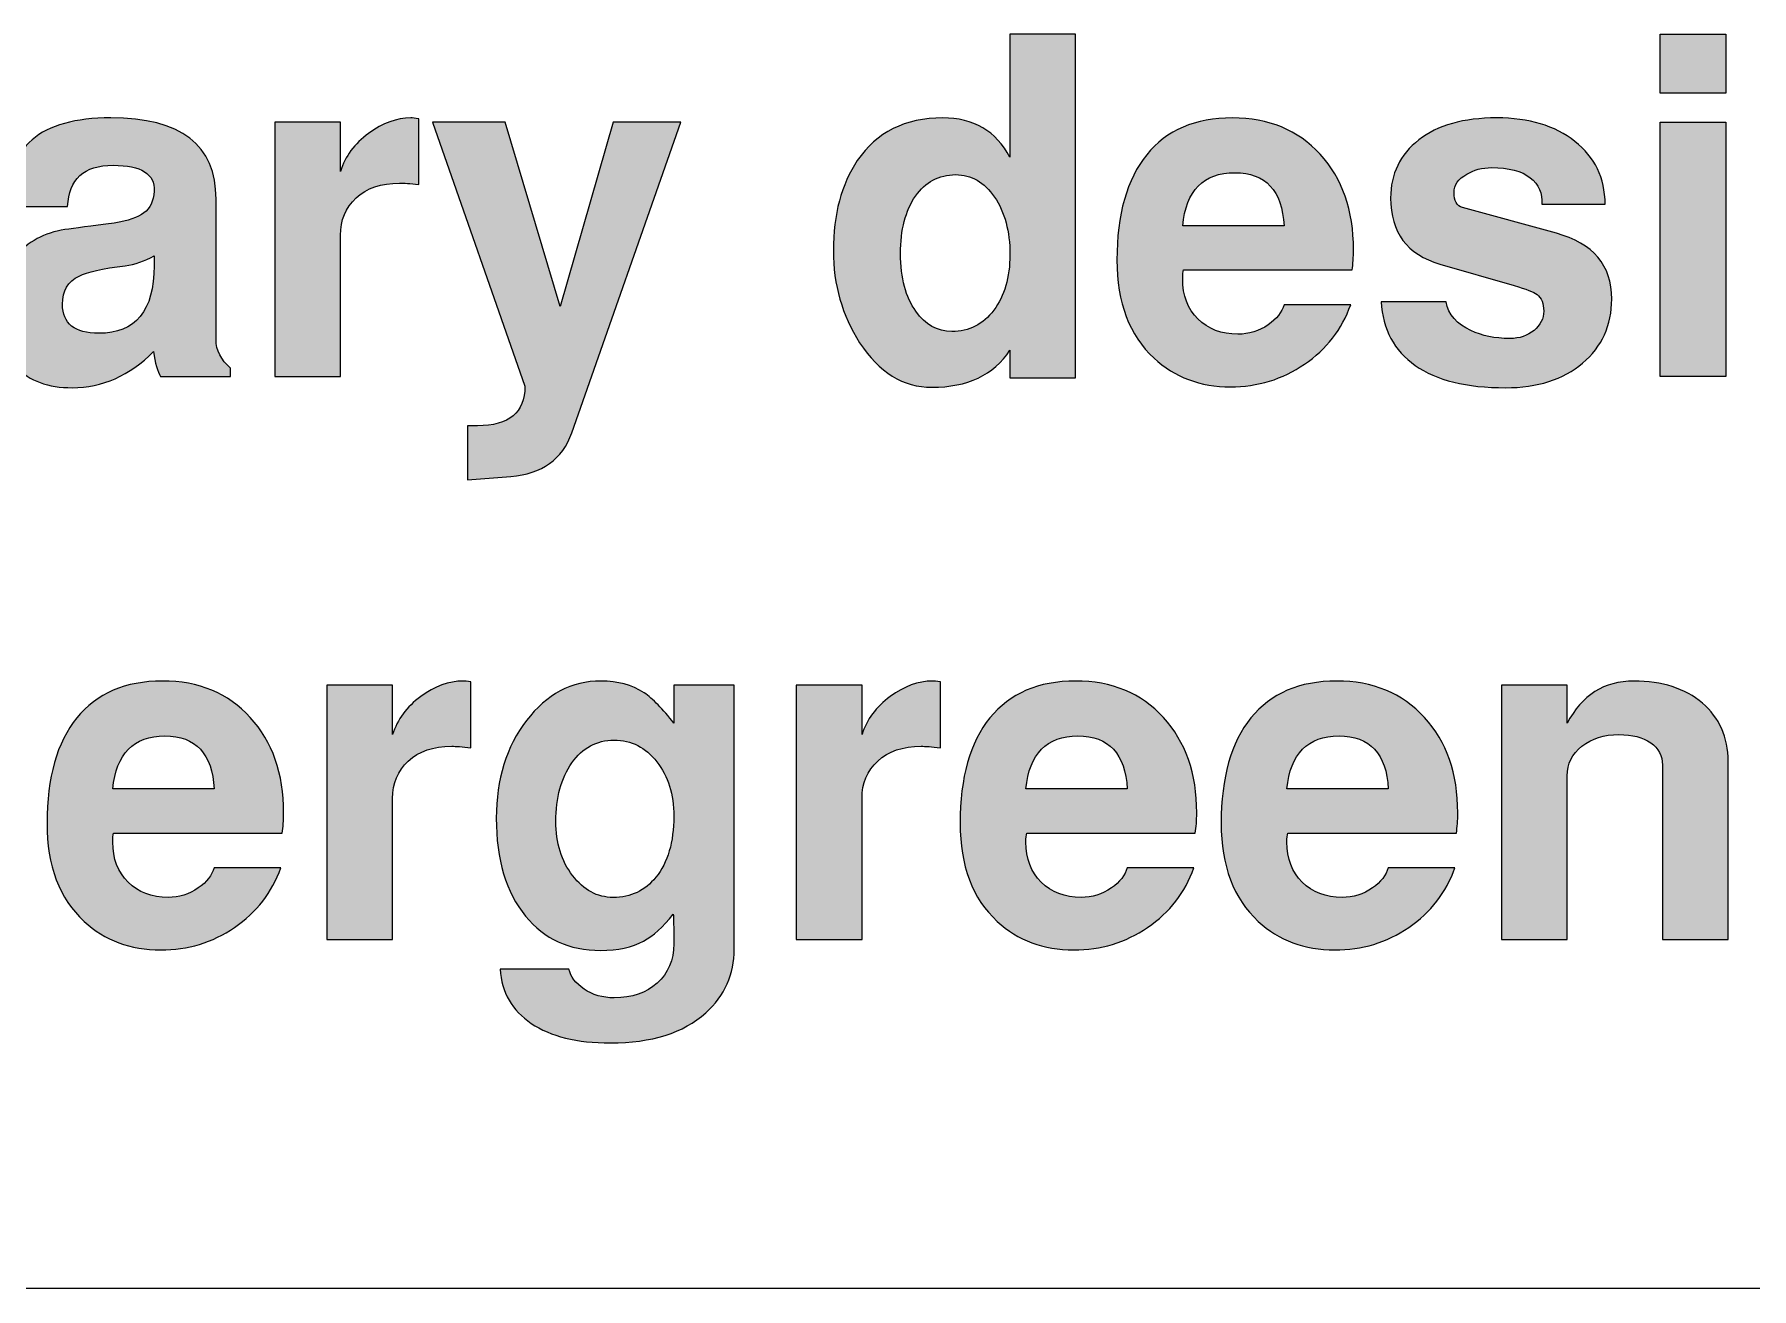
# Model space of a CAD drawing. Header units: inches. Extents: x 0.66 to 6.95, y -3.12 to -1.06.
# Drawn here: x 2.6044 to 3.0616, y -3.1237 to -2.7896 of the extents above; entities that cross this region are included whole.
import ezdxf

# ---------------------------------------------------------------- set-up
doc = ezdxf.new("R2010")
doc.units = ezdxf.units.IN
doc.header["$MEASUREMENT"] = 0
doc.layers.add('Layer 1', color=7, linetype='Continuous')

# ---------------------------------------------------------------- blocks, each defined once
blk = doc.blocks.new('block 3')
at = {"layer": 'Layer 1', "color": 7, "lineweight": 5, "true_color": 0xffffff}
blk.add_lwpolyline([(3.66496, -3.12366), (3.60373, -3.12365), (0.66495, -3.12365)], dxfattribs=at)
blk = doc.blocks.new('block 2')
at = {"layer": 'Layer 1'}
blk.add_blockref('block 3', (0, 0), dxfattribs=at)
blk = doc.blocks.new('block 27')
at = {"layer": 'Layer 1', "true_color": 0xed1f24}
h = blk.add_hatch(color=240, dxfattribs=at)
h.dxf.hatch_style = 2
edge = h.paths.add_edge_path()
edge.add_spline(control_points=[(2.88163, -2.88108), (2.88163, -2.88108), (2.86414, -2.88108), (2.86414, -2.88108), (2.86414, -2.88108), (2.86414, -2.87371), (2.86414, -2.87371), (2.8598, -2.8803), (2.85288, -2.88359), (2.84338, -2.88359), (2.83571, -2.88359), (2.8293, -2.87963), (2.82413, -2.87171), (2.81946, -2.86446), (2.81713, -2.8563), (2.81713, -2.84721), (2.81713, -2.83754), (2.81925, -2.82954), (2.82351, -2.82321), (2.82867, -2.81563), (2.83626, -2.81184), (2.84626, -2.81184), (2.85451, -2.81184), (2.86047, -2.81533), (2.86414, -2.82233), (2.86414, -2.82233), (2.86414, -2.78958), (2.86414, -2.78958), (2.86414, -2.78958), (2.88163, -2.78958), (2.88163, -2.78958), (2.88163, -2.78958), (2.88163, -2.88108), (2.88163, -2.88108)], knot_values=[0, 0, 0, 0, 1, 1, 1, 2, 2, 2, 3, 3, 3, 4, 4, 4, 5, 5, 5, 6, 6, 6, 7, 7, 7, 8, 8, 8, 9, 9, 9, 10, 10, 10, 11, 11, 11, 11], degree=3, periodic=1)
edge = h.paths.add_edge_path()
edge.add_spline(control_points=[(2.86414, -2.84827), (2.86414, -2.84204), (2.86277, -2.83693), (2.86003, -2.83294), (2.85729, -2.82895), (2.85384, -2.82696), (2.8497, -2.82696), (2.84521, -2.82696), (2.84164, -2.82887), (2.83899, -2.8327), (2.83633, -2.83651), (2.83501, -2.84163), (2.83501, -2.84802), (2.83501, -2.85451), (2.83638, -2.85961), (2.83912, -2.86335), (2.8416, -2.86692), (2.8448, -2.86871), (2.8487, -2.86871), (2.85326, -2.86871), (2.85697, -2.86682), (2.85984, -2.86304), (2.8627, -2.85926), (2.86414, -2.85434), (2.86414, -2.84827)], knot_values=[0, 0, 0, 0, 1, 1, 1, 2, 2, 2, 3, 3, 3, 4, 4, 4, 5, 5, 5, 6, 6, 6, 7, 7, 7, 8, 8, 8, 8], degree=3, periodic=1)
h = blk.add_hatch(color=240, dxfattribs=at)
h.dxf.hatch_style = 2
h.paths.add_polyline_path([(3.05476, -2.80521), (3.03726, -2.80521), (3.03726, -2.78958), (3.05476, -2.78958)])
h.paths.add_polyline_path([(3.05476, -2.88071), (3.03726, -2.88071), (3.03726, -2.81296), (3.05476, -2.81296)])
h = blk.add_hatch(color=240, dxfattribs=at)
h.dxf.hatch_style = 2
edge = h.paths.add_edge_path()
edge.add_spline(control_points=[(2.65663, -2.88071), (2.65663, -2.88071), (2.63801, -2.88071), (2.63801, -2.88071), (2.63717, -2.87938), (2.63654, -2.87717), (2.63613, -2.87408), (2.62971, -2.8805), (2.6225, -2.88371), (2.6145, -2.88371), (2.60801, -2.88371), (2.60305, -2.8819), (2.59963, -2.87828), (2.59621, -2.87465), (2.5945, -2.8695), (2.5945, -2.86283), (2.5945, -2.85733), (2.59613, -2.85263), (2.59938, -2.84871), (2.60263, -2.84479), (2.607, -2.84242), (2.6125, -2.84159), (2.61509, -2.84125), (2.61946, -2.84067), (2.62563, -2.83984), (2.62929, -2.83925), (2.63194, -2.83836), (2.63357, -2.83714), (2.63519, -2.83594), (2.63609, -2.834), (2.63626, -2.83133), (2.6365, -2.82676), (2.63288, -2.82446), (2.62538, -2.82446), (2.61755, -2.82446), (2.61351, -2.82812), (2.61325, -2.83546), (2.61325, -2.83546), (2.59663, -2.83546), (2.59663, -2.83546), (2.59696, -2.82746), (2.59936, -2.82152), (2.60381, -2.81765), (2.60828, -2.81377), (2.61525, -2.81184), (2.62476, -2.81184), (2.64342, -2.81184), (2.65276, -2.81904), (2.65276, -2.83346), (2.65276, -2.83346), (2.65276, -2.87084), (2.65276, -2.87084), (2.65276, -2.87375), (2.65405, -2.8763), (2.65663, -2.87846), (2.65663, -2.87846), (2.65663, -2.88071), (2.65663, -2.88071)], knot_values=[0, 0, 0, 0, 1, 1, 1, 2, 2, 2, 3, 3, 3, 4, 4, 4, 5, 5, 5, 6, 6, 6, 7, 7, 7, 8, 8, 8, 9, 9, 9, 10, 10, 10, 11, 11, 11, 12, 12, 12, 13, 13, 13, 14, 14, 14, 15, 15, 15, 16, 16, 16, 17, 17, 17, 18, 18, 18, 19, 19, 19, 19], degree=3, periodic=1)
edge = h.paths.add_edge_path()
edge.add_spline(control_points=[(2.63626, -2.85121), (2.63626, -2.85121), (2.63626, -2.84859), (2.63626, -2.84859), (2.63374, -2.85), (2.63118, -2.85088), (2.62859, -2.85121), (2.62248, -2.85196), (2.61837, -2.85288), (2.61628, -2.85396), (2.61334, -2.85538), (2.61188, -2.85788), (2.61188, -2.86146), (2.61188, -2.86663), (2.61511, -2.86921), (2.62155, -2.86921), (2.63135, -2.86921), (2.63626, -2.86321), (2.63626, -2.85121)], knot_values=[0, 0, 0, 0, 1, 1, 1, 2, 2, 2, 3, 3, 3, 4, 4, 4, 5, 5, 5, 6, 6, 6, 6], degree=3, periodic=1)
h = blk.add_hatch(color=240, dxfattribs=at)
h.dxf.hatch_style = 2
edge = h.paths.add_edge_path()
edge.add_spline(control_points=[(2.70675, -2.82958), (2.70442, -2.82933), (2.70271, -2.82921), (2.70163, -2.82921), (2.69671, -2.82921), (2.69286, -2.83053), (2.69006, -2.83315), (2.68727, -2.83577), (2.68588, -2.83908), (2.68588, -2.84309), (2.68588, -2.84309), (2.68588, -2.88071), (2.68588, -2.88071), (2.68588, -2.88071), (2.66838, -2.88071), (2.66838, -2.88071), (2.66838, -2.88071), (2.66838, -2.81296), (2.66838, -2.81296), (2.66838, -2.81296), (2.68588, -2.81296), (2.68588, -2.81296), (2.68588, -2.81296), (2.68588, -2.82608), (2.68588, -2.82608), (2.68713, -2.82208), (2.68963, -2.81871), (2.69338, -2.81596), (2.69713, -2.81321), (2.70088, -2.81184), (2.70463, -2.81184), (2.70504, -2.81184), (2.70576, -2.81192), (2.70675, -2.81209), (2.70675, -2.81209), (2.70675, -2.82958), (2.70675, -2.82958)], knot_values=[0, 0, 0, 0, 1, 1, 1, 2, 2, 2, 3, 3, 3, 4, 4, 4, 5, 5, 5, 6, 6, 6, 7, 7, 7, 8, 8, 8, 9, 9, 9, 10, 10, 10, 11, 11, 11, 12, 12, 12, 12], degree=3, periodic=1)
h = blk.add_hatch(color=240, dxfattribs=at)
h.dxf.hatch_style = 2
edge = h.paths.add_edge_path()
edge.add_spline(control_points=[(2.95563, -2.84696), (2.95563, -2.84896), (2.95551, -2.85076), (2.95526, -2.85234), (2.95526, -2.85234), (2.91038, -2.85234), (2.91038, -2.85234), (2.91022, -2.85284), (2.91014, -2.85363), (2.91014, -2.85471), (2.91014, -2.85913), (2.91149, -2.86269), (2.91422, -2.8654), (2.91694, -2.86811), (2.92049, -2.86946), (2.92487, -2.86946), (2.92776, -2.86946), (2.93045, -2.86863), (2.93292, -2.86696), (2.93515, -2.86538), (2.93656, -2.86359), (2.93713, -2.86159), (2.93713, -2.86159), (2.95488, -2.86159), (2.95488, -2.86159), (2.95255, -2.86817), (2.94845, -2.87346), (2.94257, -2.87746), (2.93669, -2.88146), (2.93014, -2.88346), (2.92289, -2.88346), (2.9148, -2.88346), (2.90801, -2.88092), (2.90251, -2.87583), (2.89592, -2.86975), (2.89263, -2.86104), (2.89263, -2.84971), (2.89263, -2.83754), (2.89528, -2.82819), (2.90057, -2.82165), (2.90586, -2.8151), (2.91347, -2.81184), (2.92338, -2.81184), (2.93305, -2.81184), (2.94084, -2.81506), (2.94676, -2.82152), (2.95268, -2.82798), (2.95563, -2.83646), (2.95563, -2.84696)], knot_values=[0, 0, 0, 0, 1, 1, 1, 2, 2, 2, 3, 3, 3, 4, 4, 4, 5, 5, 5, 6, 6, 6, 7, 7, 7, 8, 8, 8, 9, 9, 9, 10, 10, 10, 11, 11, 11, 12, 12, 12, 13, 13, 13, 14, 14, 14, 15, 15, 15, 16, 16, 16, 16], degree=3, periodic=1)
edge = h.paths.add_edge_path()
edge.add_spline(control_points=[(2.93713, -2.84058), (2.93663, -2.83117), (2.93225, -2.82646), (2.92401, -2.82646), (2.91568, -2.82646), (2.91106, -2.83117), (2.91014, -2.84058), (2.91014, -2.84058), (2.93713, -2.84058), (2.93713, -2.84058)], knot_values=[0, 0, 0, 0, 1, 1, 1, 2, 2, 2, 3, 3, 3, 3], degree=3, periodic=1)
h = blk.add_hatch(color=240, dxfattribs=at)
h.dxf.hatch_style = 2
edge = h.paths.add_edge_path()
edge.add_spline(control_points=[(3.02439, -2.86009), (3.02439, -2.86709), (3.0218, -2.87278), (3.01664, -2.87715), (3.01147, -2.88152), (3.00464, -2.88371), (2.99614, -2.88371), (2.98572, -2.88371), (2.9777, -2.88173), (2.97207, -2.87777), (2.96645, -2.87381), (2.96343, -2.86817), (2.96301, -2.86083), (2.96301, -2.86083), (2.98027, -2.86083), (2.98027, -2.86083), (2.98093, -2.86425), (2.98314, -2.86679), (2.98689, -2.86846), (2.98981, -2.86988), (2.99327, -2.87059), (2.99726, -2.87059), (2.99984, -2.87059), (3.00199, -2.86987), (3.0037, -2.86844), (3.00541, -2.86702), (3.00627, -2.8653), (3.00627, -2.86328), (3.00627, -2.86127), (3.00568, -2.8598), (3.00452, -2.85887), (3.00361, -2.8582), (3.00157, -2.8574), (2.99842, -2.85648), (2.99842, -2.85648), (2.97865, -2.85079), (2.97865, -2.85079), (2.96989, -2.84821), (2.96552, -2.84234), (2.96552, -2.83318), (2.96552, -2.82678), (2.96801, -2.82161), (2.97302, -2.8177), (2.97801, -2.8138), (2.98493, -2.81184), (2.99376, -2.81184), (3.00235, -2.81184), (3.00928, -2.81392), (3.01457, -2.81809), (3.01987, -2.82225), (3.02256, -2.82783), (3.02264, -2.83483), (3.02264, -2.83483), (3.00576, -2.83483), (3.00576, -2.83483), (3.00602, -2.83192), (3.00499, -2.82956), (3.0027, -2.82777), (3.00041, -2.82598), (2.99697, -2.82509), (2.99239, -2.82509), (2.98989, -2.82509), (2.98768, -2.82567), (2.98577, -2.82684), (2.98351, -2.82808), (2.98239, -2.82971), (2.98239, -2.83171), (2.98239, -2.83396), (2.98314, -2.83529), (2.98464, -2.83571), (2.98464, -2.83571), (3.00964, -2.84258), (3.00964, -2.84258), (3.01947, -2.84526), (3.02439, -2.85109), (3.02439, -2.86009)], knot_values=[0, 0, 0, 0, 1, 1, 1, 2, 2, 2, 3, 3, 3, 4, 4, 4, 5, 5, 5, 6, 6, 6, 7, 7, 7, 8, 8, 8, 9, 9, 9, 10, 10, 10, 11, 11, 11, 12, 12, 12, 13, 13, 13, 14, 14, 14, 15, 15, 15, 16, 16, 16, 17, 17, 17, 18, 18, 18, 19, 19, 19, 20, 20, 20, 21, 21, 21, 22, 22, 22, 23, 23, 23, 24, 24, 24, 25, 25, 25, 25], degree=3, periodic=1)
h = blk.add_hatch(color=240, dxfattribs=at)
h.dxf.hatch_style = 2
edge = h.paths.add_edge_path()
edge.add_spline(control_points=[(2.7765, -2.81296), (2.7765, -2.81296), (2.7475, -2.89571), (2.7475, -2.89571), (2.745, -2.90279), (2.73958, -2.90667), (2.73126, -2.90734), (2.73126, -2.90734), (2.71975, -2.90821), (2.71975, -2.90821), (2.71975, -2.90821), (2.71975, -2.89383), (2.71975, -2.89383), (2.71975, -2.89383), (2.72238, -2.89383), (2.72238, -2.89383), (2.73079, -2.89383), (2.73501, -2.89033), (2.73501, -2.88333), (2.73501, -2.88333), (2.71037, -2.81296), (2.71037, -2.81296), (2.71037, -2.81296), (2.72975, -2.81296), (2.72975, -2.81296), (2.72975, -2.81296), (2.74438, -2.86209), (2.74438, -2.86209), (2.74438, -2.86209), (2.7585, -2.81296), (2.7585, -2.81296), (2.7585, -2.81296), (2.7765, -2.81296), (2.7765, -2.81296)], knot_values=[0, 0, 0, 0, 1, 1, 1, 2, 2, 2, 3, 3, 3, 4, 4, 4, 5, 5, 5, 6, 6, 6, 7, 7, 7, 8, 8, 8, 9, 9, 9, 10, 10, 10, 11, 11, 11, 11], degree=3, periodic=1)
h = blk.add_hatch(color=240, dxfattribs=at)
h.dxf.hatch_style = 2
edge = h.paths.add_edge_path()
edge.add_spline(control_points=[(2.67076, -2.99696), (2.67076, -2.99896), (2.67063, -3.00075), (2.67038, -3.00233), (2.67038, -3.00233), (2.6255, -3.00233), (2.6255, -3.00233), (2.62534, -3.00283), (2.62526, -3.00363), (2.62526, -3.00471), (2.62526, -3.00913), (2.62661, -3.01269), (2.62934, -3.01539), (2.63207, -3.01811), (2.63561, -3.01946), (2.63999, -3.01946), (2.64288, -3.01946), (2.64557, -3.01862), (2.64804, -3.01695), (2.65028, -3.01537), (2.65168, -3.01358), (2.65226, -3.01158), (2.65226, -3.01158), (2.67, -3.01158), (2.67, -3.01158), (2.66767, -3.01817), (2.66357, -3.02346), (2.65769, -3.02746), (2.65181, -3.03146), (2.64526, -3.03346), (2.63801, -3.03346), (2.62992, -3.03346), (2.62313, -3.03092), (2.61763, -3.02583), (2.61104, -3.01975), (2.60775, -3.01104), (2.60775, -2.99971), (2.60775, -2.98754), (2.6104, -2.97819), (2.61569, -2.97165), (2.62099, -2.9651), (2.62859, -2.96183), (2.6385, -2.96183), (2.64817, -2.96183), (2.65597, -2.96506), (2.66188, -2.97152), (2.6678, -2.97798), (2.67076, -2.98646), (2.67076, -2.99696)], knot_values=[0, 0, 0, 0, 1, 1, 1, 2, 2, 2, 3, 3, 3, 4, 4, 4, 5, 5, 5, 6, 6, 6, 7, 7, 7, 8, 8, 8, 9, 9, 9, 10, 10, 10, 11, 11, 11, 12, 12, 12, 13, 13, 13, 14, 14, 14, 15, 15, 15, 16, 16, 16, 16], degree=3, periodic=1)
edge = h.paths.add_edge_path()
edge.add_spline(control_points=[(2.65226, -2.99058), (2.65175, -2.98117), (2.64737, -2.97646), (2.63913, -2.97646), (2.63081, -2.97646), (2.62618, -2.98117), (2.62526, -2.99058), (2.62526, -2.99058), (2.65226, -2.99058), (2.65226, -2.99058)], knot_values=[0, 0, 0, 0, 1, 1, 1, 2, 2, 2, 3, 3, 3, 3], degree=3, periodic=1)
h = blk.add_hatch(color=240, dxfattribs=at)
h.dxf.hatch_style = 2
edge = h.paths.add_edge_path()
edge.add_spline(control_points=[(2.72064, -2.97958), (2.7183, -2.97933), (2.71659, -2.97921), (2.71551, -2.97921), (2.71059, -2.97921), (2.70674, -2.98052), (2.70395, -2.98315), (2.70115, -2.98577), (2.69976, -2.98908), (2.69976, -2.99308), (2.69976, -2.99308), (2.69976, -3.03071), (2.69976, -3.03071), (2.69976, -3.03071), (2.68226, -3.03071), (2.68226, -3.03071), (2.68226, -3.03071), (2.68226, -2.96296), (2.68226, -2.96296), (2.68226, -2.96296), (2.69976, -2.96296), (2.69976, -2.96296), (2.69976, -2.96296), (2.69976, -2.97608), (2.69976, -2.97608), (2.70101, -2.97208), (2.70351, -2.96871), (2.70726, -2.96596), (2.71101, -2.96321), (2.71476, -2.96183), (2.71851, -2.96183), (2.71893, -2.96183), (2.71964, -2.96191), (2.72064, -2.96208), (2.72064, -2.96208), (2.72064, -2.97958), (2.72064, -2.97958)], knot_values=[0, 0, 0, 0, 1, 1, 1, 2, 2, 2, 3, 3, 3, 4, 4, 4, 5, 5, 5, 6, 6, 6, 7, 7, 7, 8, 8, 8, 9, 9, 9, 10, 10, 10, 11, 11, 11, 12, 12, 12, 12], degree=3, periodic=1)
h = blk.add_hatch(color=240, dxfattribs=at)
h.dxf.hatch_style = 2
edge = h.paths.add_edge_path()
edge.add_spline(control_points=[(2.79076, -3.03321), (2.79076, -3.03996), (2.78821, -3.04562), (2.78314, -3.0502), (2.77721, -3.05554), (2.76876, -3.05821), (2.75776, -3.05821), (2.74884, -3.05821), (2.74182, -3.05648), (2.73669, -3.05302), (2.73157, -3.04956), (2.7288, -3.04475), (2.72839, -3.03858), (2.72839, -3.03858), (2.74673, -3.03858), (2.74673, -3.03858), (2.74715, -3.04058), (2.74849, -3.04235), (2.75075, -3.0439), (2.75302, -3.04544), (2.7557, -3.04621), (2.7588, -3.04621), (2.76349, -3.04621), (2.7673, -3.04489), (2.77024, -3.04227), (2.77317, -3.03965), (2.77464, -3.03617), (2.77464, -3.03183), (2.77464, -3.02733), (2.77459, -3.02471), (2.77451, -3.02396), (2.77174, -3.02738), (2.7691, -3.02975), (2.76659, -3.03108), (2.76358, -3.03275), (2.75977, -3.03358), (2.75515, -3.03358), (2.74678, -3.03358), (2.74012, -3.03054), (2.73518, -3.02445), (2.72998, -3.01813), (2.72738, -3.00942), (2.72738, -2.99833), (2.72738, -2.988), (2.73006, -2.97933), (2.73543, -2.97233), (2.74079, -2.96533), (2.74741, -2.96183), (2.75528, -2.96183), (2.75972, -2.96183), (2.76354, -2.96288), (2.76672, -2.96496), (2.76906, -2.96654), (2.7717, -2.96925), (2.77464, -2.97308), (2.77464, -2.97308), (2.77464, -2.96296), (2.77464, -2.96296), (2.77464, -2.96296), (2.79076, -2.96296), (2.79076, -2.96296), (2.79076, -2.96296), (2.79076, -3.03321), (2.79076, -3.03321)], knot_values=[0, 0, 0, 0, 1, 1, 1, 2, 2, 2, 3, 3, 3, 4, 4, 4, 5, 5, 5, 6, 6, 6, 7, 7, 7, 8, 8, 8, 9, 9, 9, 10, 10, 10, 11, 11, 11, 12, 12, 12, 13, 13, 13, 14, 14, 14, 15, 15, 15, 16, 16, 16, 17, 17, 17, 18, 18, 18, 19, 19, 19, 20, 20, 20, 21, 21, 21, 21], degree=3, periodic=1)
edge = h.paths.add_edge_path()
edge.add_spline(control_points=[(2.77464, -2.99783), (2.77464, -2.992), (2.77313, -2.98717), (2.77013, -2.98333), (2.76714, -2.9795), (2.76334, -2.97758), (2.75876, -2.97758), (2.75409, -2.97758), (2.75034, -2.9796), (2.74751, -2.98364), (2.74468, -2.98769), (2.74326, -2.99287), (2.74326, -2.99921), (2.74326, -3.00496), (2.74474, -3.00977), (2.74769, -3.01364), (2.75065, -3.01752), (2.75426, -3.01946), (2.75851, -3.01946), (2.76318, -3.01946), (2.76697, -3.01767), (2.76988, -3.01409), (2.77305, -3.01017), (2.77464, -3.00475), (2.77464, -2.99783)], knot_values=[0, 0, 0, 0, 1, 1, 1, 2, 2, 2, 3, 3, 3, 4, 4, 4, 5, 5, 5, 6, 6, 6, 7, 7, 7, 8, 8, 8, 8], degree=3, periodic=1)
h = blk.add_hatch(color=240, dxfattribs=at)
h.dxf.hatch_style = 2
edge = h.paths.add_edge_path()
edge.add_spline(control_points=[(2.84564, -2.97958), (2.8433, -2.97933), (2.84159, -2.97921), (2.84051, -2.97921), (2.83559, -2.97921), (2.83174, -2.98052), (2.82895, -2.98315), (2.82615, -2.98577), (2.82476, -2.98908), (2.82476, -2.99308), (2.82476, -2.99308), (2.82476, -3.03071), (2.82476, -3.03071), (2.82476, -3.03071), (2.80726, -3.03071), (2.80726, -3.03071), (2.80726, -3.03071), (2.80726, -2.96296), (2.80726, -2.96296), (2.80726, -2.96296), (2.82476, -2.96296), (2.82476, -2.96296), (2.82476, -2.96296), (2.82476, -2.97608), (2.82476, -2.97608), (2.82601, -2.97208), (2.82851, -2.96871), (2.83226, -2.96596), (2.83601, -2.96321), (2.83976, -2.96183), (2.84351, -2.96183), (2.84393, -2.96183), (2.84464, -2.96191), (2.84564, -2.96208), (2.84564, -2.96208), (2.84564, -2.97958), (2.84564, -2.97958)], knot_values=[0, 0, 0, 0, 1, 1, 1, 2, 2, 2, 3, 3, 3, 4, 4, 4, 5, 5, 5, 6, 6, 6, 7, 7, 7, 8, 8, 8, 9, 9, 9, 10, 10, 10, 11, 11, 11, 12, 12, 12, 12], degree=3, periodic=1)
h = blk.add_hatch(color=240, dxfattribs=at)
h.dxf.hatch_style = 2
edge = h.paths.add_edge_path()
edge.add_spline(control_points=[(2.91389, -2.99696), (2.91389, -2.99896), (2.91376, -3.00075), (2.91351, -3.00233), (2.91351, -3.00233), (2.86863, -3.00233), (2.86863, -3.00233), (2.86847, -3.00283), (2.86839, -3.00363), (2.86839, -3.00471), (2.86839, -3.00913), (2.86974, -3.01269), (2.87247, -3.01539), (2.8752, -3.01811), (2.87874, -3.01946), (2.88312, -3.01946), (2.88601, -3.01946), (2.8887, -3.01862), (2.89117, -3.01695), (2.89341, -3.01537), (2.89481, -3.01358), (2.89539, -3.01158), (2.89539, -3.01158), (2.91313, -3.01158), (2.91313, -3.01158), (2.9108, -3.01817), (2.9067, -3.02346), (2.90082, -3.02746), (2.89494, -3.03146), (2.88839, -3.03346), (2.88114, -3.03346), (2.87305, -3.03346), (2.86626, -3.03092), (2.86076, -3.02583), (2.85417, -3.01975), (2.85088, -3.01104), (2.85088, -2.99971), (2.85088, -2.98754), (2.85353, -2.97819), (2.85882, -2.97165), (2.86412, -2.9651), (2.87172, -2.96183), (2.88163, -2.96183), (2.8913, -2.96183), (2.8991, -2.96506), (2.90501, -2.97152), (2.91093, -2.97798), (2.91389, -2.98646), (2.91389, -2.99696)], knot_values=[0, 0, 0, 0, 1, 1, 1, 2, 2, 2, 3, 3, 3, 4, 4, 4, 5, 5, 5, 6, 6, 6, 7, 7, 7, 8, 8, 8, 9, 9, 9, 10, 10, 10, 11, 11, 11, 12, 12, 12, 13, 13, 13, 14, 14, 14, 15, 15, 15, 16, 16, 16, 16], degree=3, periodic=1)
edge = h.paths.add_edge_path()
edge.add_spline(control_points=[(2.89539, -2.99058), (2.89488, -2.98117), (2.8905, -2.97646), (2.88226, -2.97646), (2.87394, -2.97646), (2.86931, -2.98117), (2.86839, -2.99058), (2.86839, -2.99058), (2.89539, -2.99058), (2.89539, -2.99058)], knot_values=[0, 0, 0, 0, 1, 1, 1, 2, 2, 2, 3, 3, 3, 3], degree=3, periodic=1)
h = blk.add_hatch(color=240, dxfattribs=at)
h.dxf.hatch_style = 2
edge = h.paths.add_edge_path()
edge.add_spline(control_points=[(2.98339, -2.99696), (2.98339, -2.99896), (2.98327, -3.00075), (2.98302, -3.00233), (2.98302, -3.00233), (2.93814, -3.00233), (2.93814, -3.00233), (2.93797, -3.00283), (2.93789, -3.00363), (2.93789, -3.00471), (2.93789, -3.00913), (2.93925, -3.01269), (2.94198, -3.01539), (2.9447, -3.01811), (2.94825, -3.01946), (2.95263, -3.01946), (2.95552, -3.01946), (2.9582, -3.01862), (2.96068, -3.01695), (2.96291, -3.01537), (2.96431, -3.01358), (2.96489, -3.01158), (2.96489, -3.01158), (2.98264, -3.01158), (2.98264, -3.01158), (2.98031, -3.01817), (2.9762, -3.02346), (2.97033, -3.02746), (2.96445, -3.03146), (2.95789, -3.03346), (2.95064, -3.03346), (2.94256, -3.03346), (2.93576, -3.03092), (2.93026, -3.02583), (2.92368, -3.01975), (2.92039, -3.01104), (2.92039, -2.99971), (2.92039, -2.98754), (2.92303, -2.97819), (2.92832, -2.97165), (2.93362, -2.9651), (2.94122, -2.96183), (2.95114, -2.96183), (2.96081, -2.96183), (2.9686, -2.96506), (2.97451, -2.97152), (2.98043, -2.97798), (2.98339, -2.98646), (2.98339, -2.99696)], knot_values=[0, 0, 0, 0, 1, 1, 1, 2, 2, 2, 3, 3, 3, 4, 4, 4, 5, 5, 5, 6, 6, 6, 7, 7, 7, 8, 8, 8, 9, 9, 9, 10, 10, 10, 11, 11, 11, 12, 12, 12, 13, 13, 13, 14, 14, 14, 15, 15, 15, 16, 16, 16, 16], degree=3, periodic=1)
edge = h.paths.add_edge_path()
edge.add_spline(control_points=[(2.96489, -2.99058), (2.96438, -2.98117), (2.96001, -2.97646), (2.95177, -2.97646), (2.94344, -2.97646), (2.93882, -2.98117), (2.93789, -2.99058), (2.93789, -2.99058), (2.96489, -2.99058), (2.96489, -2.99058)], knot_values=[0, 0, 0, 0, 1, 1, 1, 2, 2, 2, 3, 3, 3, 3], degree=3, periodic=1)
h = blk.add_hatch(color=240, dxfattribs=at)
h.dxf.hatch_style = 2
edge = h.paths.add_edge_path()
edge.add_spline(control_points=[(3.05539, -3.03071), (3.05539, -3.03071), (3.03789, -3.03071), (3.03789, -3.03071), (3.03789, -3.03071), (3.03789, -2.98421), (3.03789, -2.98421), (3.03789, -2.98171), (3.03684, -2.97973), (3.03476, -2.97827), (3.03268, -2.97681), (3.02985, -2.97608), (3.02627, -2.97608), (3.02235, -2.97608), (3.01908, -2.97713), (3.01645, -2.97921), (3.01383, -2.98129), (3.01251, -2.98391), (3.01251, -2.98708), (3.01251, -2.98708), (3.01251, -3.03071), (3.01251, -3.03071), (3.01251, -3.03071), (2.99502, -3.03071), (2.99502, -3.03071), (2.99502, -3.03071), (2.99502, -2.96296), (2.99502, -2.96296), (2.99502, -2.96296), (3.01251, -2.96296), (3.01251, -2.96296), (3.01251, -2.96296), (3.01251, -2.97308), (3.01251, -2.97308), (3.01643, -2.96558), (3.02235, -2.96183), (3.03027, -2.96183), (3.03785, -2.96183), (3.04393, -2.96379), (3.04852, -2.96771), (3.05309, -2.97163), (3.05539, -2.97679), (3.05539, -2.98321), (3.05539, -2.98321), (3.05539, -3.03071), (3.05539, -3.03071)], knot_values=[0, 0, 0, 0, 1, 1, 1, 2, 2, 2, 3, 3, 3, 4, 4, 4, 5, 5, 5, 6, 6, 6, 7, 7, 7, 8, 8, 8, 9, 9, 9, 10, 10, 10, 11, 11, 11, 12, 12, 12, 13, 13, 13, 14, 14, 14, 15, 15, 15, 15], degree=3, periodic=1)
at = {"layer": 'Layer 1', "lineweight": 0}
for points in [[(3.05476, -2.80521), (3.03726, -2.80521), (3.03726, -2.78958), (3.05476, -2.78958), (3.05476, -2.80521)], [(3.05476, -2.88071), (3.03726, -2.88071), (3.03726, -2.81296), (3.05476, -2.81296), (3.05476, -2.88071)]]:
    blk.add_lwpolyline(points, dxfattribs=at)
for points, knots in [([(2.88163, -2.88108), (2.88163, -2.88108), (2.86414, -2.88108), (2.86414, -2.88108), (2.86414, -2.88108), (2.86414, -2.87371), (2.86414, -2.87371), (2.8598, -2.8803), (2.85288, -2.88359), (2.84338, -2.88359), (2.83571, -2.88359), (2.8293, -2.87963), (2.82413, -2.87171), (2.81946, -2.86446), (2.81713, -2.8563), (2.81713, -2.84721), (2.81713, -2.83754), (2.81925, -2.82954), (2.82351, -2.82321), (2.82867, -2.81563), (2.83626, -2.81184), (2.84626, -2.81184), (2.85451, -2.81184), (2.86047, -2.81533), (2.86414, -2.82233), (2.86414, -2.82233), (2.86414, -2.78958), (2.86414, -2.78958), (2.86414, -2.78958), (2.88163, -2.78958), (2.88163, -2.78958), (2.88163, -2.78958), (2.88163, -2.88108), (2.88163, -2.88108)], [0, 0, 0, 0, 1, 1, 1, 2, 2, 2, 3, 3, 3, 4, 4, 4, 5, 5, 5, 6, 6, 6, 7, 7, 7, 8, 8, 8, 9, 9, 9, 10, 10, 10, 11, 11, 11, 11]), ([(2.65663, -2.88071), (2.65663, -2.88071), (2.63801, -2.88071), (2.63801, -2.88071), (2.63717, -2.87938), (2.63654, -2.87717), (2.63613, -2.87408), (2.62971, -2.8805), (2.6225, -2.88371), (2.6145, -2.88371), (2.60801, -2.88371), (2.60305, -2.8819), (2.59963, -2.87828), (2.59621, -2.87465), (2.5945, -2.8695), (2.5945, -2.86283), (2.5945, -2.85733), (2.59613, -2.85263), (2.59938, -2.84871), (2.60263, -2.84479), (2.607, -2.84242), (2.6125, -2.84159), (2.61509, -2.84125), (2.61946, -2.84067), (2.62563, -2.83984), (2.62929, -2.83925), (2.63194, -2.83836), (2.63357, -2.83714), (2.63519, -2.83594), (2.63609, -2.834), (2.63626, -2.83133), (2.6365, -2.82676), (2.63288, -2.82446), (2.62538, -2.82446), (2.61755, -2.82446), (2.61351, -2.82812), (2.61325, -2.83546), (2.61325, -2.83546), (2.59663, -2.83546), (2.59663, -2.83546), (2.59696, -2.82746), (2.59936, -2.82152), (2.60381, -2.81765), (2.60828, -2.81377), (2.61525, -2.81184), (2.62476, -2.81184), (2.64342, -2.81184), (2.65276, -2.81904), (2.65276, -2.83346), (2.65276, -2.83346), (2.65276, -2.87084), (2.65276, -2.87084), (2.65276, -2.87375), (2.65405, -2.8763), (2.65663, -2.87846), (2.65663, -2.87846), (2.65663, -2.88071), (2.65663, -2.88071)], [0, 0, 0, 0, 1, 1, 1, 2, 2, 2, 3, 3, 3, 4, 4, 4, 5, 5, 5, 6, 6, 6, 7, 7, 7, 8, 8, 8, 9, 9, 9, 10, 10, 10, 11, 11, 11, 12, 12, 12, 13, 13, 13, 14, 14, 14, 15, 15, 15, 16, 16, 16, 17, 17, 17, 18, 18, 18, 19, 19, 19, 19]), ([(2.70675, -2.82958), (2.70442, -2.82933), (2.70271, -2.82921), (2.70163, -2.82921), (2.69671, -2.82921), (2.69286, -2.83053), (2.69006, -2.83315), (2.68727, -2.83577), (2.68588, -2.83908), (2.68588, -2.84309), (2.68588, -2.84309), (2.68588, -2.88071), (2.68588, -2.88071), (2.68588, -2.88071), (2.66838, -2.88071), (2.66838, -2.88071), (2.66838, -2.88071), (2.66838, -2.81296), (2.66838, -2.81296), (2.66838, -2.81296), (2.68588, -2.81296), (2.68588, -2.81296), (2.68588, -2.81296), (2.68588, -2.82608), (2.68588, -2.82608), (2.68713, -2.82208), (2.68963, -2.81871), (2.69338, -2.81596), (2.69713, -2.81321), (2.70088, -2.81184), (2.70463, -2.81184), (2.70504, -2.81184), (2.70576, -2.81192), (2.70675, -2.81209), (2.70675, -2.81209), (2.70675, -2.82958), (2.70675, -2.82958)], [0, 0, 0, 0, 1, 1, 1, 2, 2, 2, 3, 3, 3, 4, 4, 4, 5, 5, 5, 6, 6, 6, 7, 7, 7, 8, 8, 8, 9, 9, 9, 10, 10, 10, 11, 11, 11, 12, 12, 12, 12]), ([(2.95563, -2.84696), (2.95563, -2.84896), (2.95551, -2.85076), (2.95526, -2.85234), (2.95526, -2.85234), (2.91038, -2.85234), (2.91038, -2.85234), (2.91022, -2.85284), (2.91014, -2.85363), (2.91014, -2.85471), (2.91014, -2.85913), (2.91149, -2.86269), (2.91422, -2.8654), (2.91694, -2.86811), (2.92049, -2.86946), (2.92487, -2.86946), (2.92776, -2.86946), (2.93045, -2.86863), (2.93292, -2.86696), (2.93515, -2.86538), (2.93656, -2.86359), (2.93713, -2.86159), (2.93713, -2.86159), (2.95488, -2.86159), (2.95488, -2.86159), (2.95255, -2.86817), (2.94845, -2.87346), (2.94257, -2.87746), (2.93669, -2.88146), (2.93014, -2.88346), (2.92289, -2.88346), (2.9148, -2.88346), (2.90801, -2.88092), (2.90251, -2.87583), (2.89592, -2.86975), (2.89263, -2.86104), (2.89263, -2.84971), (2.89263, -2.83754), (2.89528, -2.82819), (2.90057, -2.82165), (2.90586, -2.8151), (2.91347, -2.81184), (2.92338, -2.81184), (2.93305, -2.81184), (2.94084, -2.81506), (2.94676, -2.82152), (2.95268, -2.82798), (2.95563, -2.83646), (2.95563, -2.84696)], [0, 0, 0, 0, 1, 1, 1, 2, 2, 2, 3, 3, 3, 4, 4, 4, 5, 5, 5, 6, 6, 6, 7, 7, 7, 8, 8, 8, 9, 9, 9, 10, 10, 10, 11, 11, 11, 12, 12, 12, 13, 13, 13, 14, 14, 14, 15, 15, 15, 16, 16, 16, 16]), ([(3.02439, -2.86009), (3.02439, -2.86709), (3.0218, -2.87278), (3.01664, -2.87715), (3.01147, -2.88152), (3.00464, -2.88371), (2.99614, -2.88371), (2.98572, -2.88371), (2.9777, -2.88173), (2.97207, -2.87777), (2.96645, -2.87381), (2.96343, -2.86817), (2.96301, -2.86083), (2.96301, -2.86083), (2.98027, -2.86083), (2.98027, -2.86083), (2.98093, -2.86425), (2.98314, -2.86679), (2.98689, -2.86846), (2.98981, -2.86988), (2.99327, -2.87059), (2.99726, -2.87059), (2.99984, -2.87059), (3.00199, -2.86987), (3.0037, -2.86844), (3.00541, -2.86702), (3.00627, -2.8653), (3.00627, -2.86328), (3.00627, -2.86127), (3.00568, -2.8598), (3.00452, -2.85887), (3.00361, -2.8582), (3.00157, -2.8574), (2.99842, -2.85648), (2.99842, -2.85648), (2.97865, -2.85079), (2.97865, -2.85079), (2.96989, -2.84821), (2.96552, -2.84234), (2.96552, -2.83318), (2.96552, -2.82678), (2.96801, -2.82161), (2.97302, -2.8177), (2.97801, -2.8138), (2.98493, -2.81184), (2.99376, -2.81184), (3.00235, -2.81184), (3.00928, -2.81392), (3.01457, -2.81809), (3.01987, -2.82225), (3.02256, -2.82783), (3.02264, -2.83483), (3.02264, -2.83483), (3.00576, -2.83483), (3.00576, -2.83483), (3.00602, -2.83192), (3.00499, -2.82956), (3.0027, -2.82777), (3.00041, -2.82598), (2.99697, -2.82509), (2.99239, -2.82509), (2.98989, -2.82509), (2.98768, -2.82567), (2.98577, -2.82684), (2.98351, -2.82808), (2.98239, -2.82971), (2.98239, -2.83171), (2.98239, -2.83396), (2.98314, -2.83529), (2.98464, -2.83571), (2.98464, -2.83571), (3.00964, -2.84258), (3.00964, -2.84258), (3.01947, -2.84526), (3.02439, -2.85109), (3.02439, -2.86009)], [0, 0, 0, 0, 1, 1, 1, 2, 2, 2, 3, 3, 3, 4, 4, 4, 5, 5, 5, 6, 6, 6, 7, 7, 7, 8, 8, 8, 9, 9, 9, 10, 10, 10, 11, 11, 11, 12, 12, 12, 13, 13, 13, 14, 14, 14, 15, 15, 15, 16, 16, 16, 17, 17, 17, 18, 18, 18, 19, 19, 19, 20, 20, 20, 21, 21, 21, 22, 22, 22, 23, 23, 23, 24, 24, 24, 25, 25, 25, 25]), ([(2.7765, -2.81296), (2.7765, -2.81296), (2.7475, -2.89571), (2.7475, -2.89571), (2.745, -2.90279), (2.73958, -2.90667), (2.73126, -2.90734), (2.73126, -2.90734), (2.71975, -2.90821), (2.71975, -2.90821), (2.71975, -2.90821), (2.71975, -2.89383), (2.71975, -2.89383), (2.71975, -2.89383), (2.72238, -2.89383), (2.72238, -2.89383), (2.73079, -2.89383), (2.73501, -2.89033), (2.73501, -2.88333), (2.73501, -2.88333), (2.71037, -2.81296), (2.71037, -2.81296), (2.71037, -2.81296), (2.72975, -2.81296), (2.72975, -2.81296), (2.72975, -2.81296), (2.74438, -2.86209), (2.74438, -2.86209), (2.74438, -2.86209), (2.7585, -2.81296), (2.7585, -2.81296), (2.7585, -2.81296), (2.7765, -2.81296), (2.7765, -2.81296)], [0, 0, 0, 0, 1, 1, 1, 2, 2, 2, 3, 3, 3, 4, 4, 4, 5, 5, 5, 6, 6, 6, 7, 7, 7, 8, 8, 8, 9, 9, 9, 10, 10, 10, 11, 11, 11, 11]), ([(2.86414, -2.84827), (2.86414, -2.84204), (2.86277, -2.83693), (2.86003, -2.83294), (2.85729, -2.82895), (2.85384, -2.82696), (2.8497, -2.82696), (2.84521, -2.82696), (2.84164, -2.82887), (2.83899, -2.8327), (2.83633, -2.83651), (2.83501, -2.84163), (2.83501, -2.84802), (2.83501, -2.85451), (2.83638, -2.85961), (2.83912, -2.86335), (2.8416, -2.86692), (2.8448, -2.86871), (2.8487, -2.86871), (2.85326, -2.86871), (2.85697, -2.86682), (2.85984, -2.86304), (2.8627, -2.85926), (2.86414, -2.85434), (2.86414, -2.84827)], [0, 0, 0, 0, 1, 1, 1, 2, 2, 2, 3, 3, 3, 4, 4, 4, 5, 5, 5, 6, 6, 6, 7, 7, 7, 8, 8, 8, 8]), ([(2.93713, -2.84058), (2.93663, -2.83117), (2.93225, -2.82646), (2.92401, -2.82646), (2.91568, -2.82646), (2.91106, -2.83117), (2.91014, -2.84058), (2.91014, -2.84058), (2.93713, -2.84058), (2.93713, -2.84058)], [0, 0, 0, 0, 1, 1, 1, 2, 2, 2, 3, 3, 3, 3]), ([(2.63626, -2.85121), (2.63626, -2.85121), (2.63626, -2.84859), (2.63626, -2.84859), (2.63374, -2.85), (2.63118, -2.85088), (2.62859, -2.85121), (2.62248, -2.85196), (2.61837, -2.85288), (2.61628, -2.85396), (2.61334, -2.85538), (2.61188, -2.85788), (2.61188, -2.86146), (2.61188, -2.86663), (2.61511, -2.86921), (2.62155, -2.86921), (2.63135, -2.86921), (2.63626, -2.86321), (2.63626, -2.85121)], [0, 0, 0, 0, 1, 1, 1, 2, 2, 2, 3, 3, 3, 4, 4, 4, 5, 5, 5, 6, 6, 6, 6]), ([(2.67076, -2.99696), (2.67076, -2.99896), (2.67063, -3.00075), (2.67038, -3.00233), (2.67038, -3.00233), (2.6255, -3.00233), (2.6255, -3.00233), (2.62534, -3.00283), (2.62526, -3.00363), (2.62526, -3.00471), (2.62526, -3.00913), (2.62661, -3.01269), (2.62934, -3.01539), (2.63207, -3.01811), (2.63561, -3.01946), (2.63999, -3.01946), (2.64288, -3.01946), (2.64557, -3.01862), (2.64804, -3.01695), (2.65028, -3.01537), (2.65168, -3.01358), (2.65226, -3.01158), (2.65226, -3.01158), (2.67, -3.01158), (2.67, -3.01158), (2.66767, -3.01817), (2.66357, -3.02346), (2.65769, -3.02746), (2.65181, -3.03146), (2.64526, -3.03346), (2.63801, -3.03346), (2.62992, -3.03346), (2.62313, -3.03092), (2.61763, -3.02583), (2.61104, -3.01975), (2.60775, -3.01104), (2.60775, -2.99971), (2.60775, -2.98754), (2.6104, -2.97819), (2.61569, -2.97165), (2.62099, -2.9651), (2.62859, -2.96183), (2.6385, -2.96183), (2.64817, -2.96183), (2.65597, -2.96506), (2.66188, -2.97152), (2.6678, -2.97798), (2.67076, -2.98646), (2.67076, -2.99696)], [0, 0, 0, 0, 1, 1, 1, 2, 2, 2, 3, 3, 3, 4, 4, 4, 5, 5, 5, 6, 6, 6, 7, 7, 7, 8, 8, 8, 9, 9, 9, 10, 10, 10, 11, 11, 11, 12, 12, 12, 13, 13, 13, 14, 14, 14, 15, 15, 15, 16, 16, 16, 16]), ([(2.72064, -2.97958), (2.7183, -2.97933), (2.71659, -2.97921), (2.71551, -2.97921), (2.71059, -2.97921), (2.70674, -2.98052), (2.70395, -2.98315), (2.70115, -2.98577), (2.69976, -2.98908), (2.69976, -2.99308), (2.69976, -2.99308), (2.69976, -3.03071), (2.69976, -3.03071), (2.69976, -3.03071), (2.68226, -3.03071), (2.68226, -3.03071), (2.68226, -3.03071), (2.68226, -2.96296), (2.68226, -2.96296), (2.68226, -2.96296), (2.69976, -2.96296), (2.69976, -2.96296), (2.69976, -2.96296), (2.69976, -2.97608), (2.69976, -2.97608), (2.70101, -2.97208), (2.70351, -2.96871), (2.70726, -2.96596), (2.71101, -2.96321), (2.71476, -2.96183), (2.71851, -2.96183), (2.71893, -2.96183), (2.71964, -2.96191), (2.72064, -2.96208), (2.72064, -2.96208), (2.72064, -2.97958), (2.72064, -2.97958)], [0, 0, 0, 0, 1, 1, 1, 2, 2, 2, 3, 3, 3, 4, 4, 4, 5, 5, 5, 6, 6, 6, 7, 7, 7, 8, 8, 8, 9, 9, 9, 10, 10, 10, 11, 11, 11, 12, 12, 12, 12]), ([(2.79076, -3.03321), (2.79076, -3.03996), (2.78821, -3.04562), (2.78314, -3.0502), (2.77721, -3.05554), (2.76876, -3.05821), (2.75776, -3.05821), (2.74884, -3.05821), (2.74182, -3.05648), (2.73669, -3.05302), (2.73157, -3.04956), (2.7288, -3.04475), (2.72839, -3.03858), (2.72839, -3.03858), (2.74673, -3.03858), (2.74673, -3.03858), (2.74715, -3.04058), (2.74849, -3.04235), (2.75075, -3.0439), (2.75302, -3.04544), (2.7557, -3.04621), (2.7588, -3.04621), (2.76349, -3.04621), (2.7673, -3.04489), (2.77024, -3.04227), (2.77317, -3.03965), (2.77464, -3.03617), (2.77464, -3.03183), (2.77464, -3.02733), (2.77459, -3.02471), (2.77451, -3.02396), (2.77174, -3.02738), (2.7691, -3.02975), (2.76659, -3.03108), (2.76358, -3.03275), (2.75977, -3.03358), (2.75515, -3.03358), (2.74678, -3.03358), (2.74012, -3.03054), (2.73518, -3.02445), (2.72998, -3.01813), (2.72738, -3.00942), (2.72738, -2.99833), (2.72738, -2.988), (2.73006, -2.97933), (2.73543, -2.97233), (2.74079, -2.96533), (2.74741, -2.96183), (2.75528, -2.96183), (2.75972, -2.96183), (2.76354, -2.96288), (2.76672, -2.96496), (2.76906, -2.96654), (2.7717, -2.96925), (2.77464, -2.97308), (2.77464, -2.97308), (2.77464, -2.96296), (2.77464, -2.96296), (2.77464, -2.96296), (2.79076, -2.96296), (2.79076, -2.96296), (2.79076, -2.96296), (2.79076, -3.03321), (2.79076, -3.03321)], [0, 0, 0, 0, 1, 1, 1, 2, 2, 2, 3, 3, 3, 4, 4, 4, 5, 5, 5, 6, 6, 6, 7, 7, 7, 8, 8, 8, 9, 9, 9, 10, 10, 10, 11, 11, 11, 12, 12, 12, 13, 13, 13, 14, 14, 14, 15, 15, 15, 16, 16, 16, 17, 17, 17, 18, 18, 18, 19, 19, 19, 20, 20, 20, 21, 21, 21, 21]), ([(2.84564, -2.97958), (2.8433, -2.97933), (2.84159, -2.97921), (2.84051, -2.97921), (2.83559, -2.97921), (2.83174, -2.98052), (2.82895, -2.98315), (2.82615, -2.98577), (2.82476, -2.98908), (2.82476, -2.99308), (2.82476, -2.99308), (2.82476, -3.03071), (2.82476, -3.03071), (2.82476, -3.03071), (2.80726, -3.03071), (2.80726, -3.03071), (2.80726, -3.03071), (2.80726, -2.96296), (2.80726, -2.96296), (2.80726, -2.96296), (2.82476, -2.96296), (2.82476, -2.96296), (2.82476, -2.96296), (2.82476, -2.97608), (2.82476, -2.97608), (2.82601, -2.97208), (2.82851, -2.96871), (2.83226, -2.96596), (2.83601, -2.96321), (2.83976, -2.96183), (2.84351, -2.96183), (2.84393, -2.96183), (2.84464, -2.96191), (2.84564, -2.96208), (2.84564, -2.96208), (2.84564, -2.97958), (2.84564, -2.97958)], [0, 0, 0, 0, 1, 1, 1, 2, 2, 2, 3, 3, 3, 4, 4, 4, 5, 5, 5, 6, 6, 6, 7, 7, 7, 8, 8, 8, 9, 9, 9, 10, 10, 10, 11, 11, 11, 12, 12, 12, 12]), ([(2.91389, -2.99696), (2.91389, -2.99896), (2.91376, -3.00075), (2.91351, -3.00233), (2.91351, -3.00233), (2.86863, -3.00233), (2.86863, -3.00233), (2.86847, -3.00283), (2.86839, -3.00363), (2.86839, -3.00471), (2.86839, -3.00913), (2.86974, -3.01269), (2.87247, -3.01539), (2.8752, -3.01811), (2.87874, -3.01946), (2.88312, -3.01946), (2.88601, -3.01946), (2.8887, -3.01862), (2.89117, -3.01695), (2.89341, -3.01537), (2.89481, -3.01358), (2.89539, -3.01158), (2.89539, -3.01158), (2.91313, -3.01158), (2.91313, -3.01158), (2.9108, -3.01817), (2.9067, -3.02346), (2.90082, -3.02746), (2.89494, -3.03146), (2.88839, -3.03346), (2.88114, -3.03346), (2.87305, -3.03346), (2.86626, -3.03092), (2.86076, -3.02583), (2.85417, -3.01975), (2.85088, -3.01104), (2.85088, -2.99971), (2.85088, -2.98754), (2.85353, -2.97819), (2.85882, -2.97165), (2.86412, -2.9651), (2.87172, -2.96183), (2.88163, -2.96183), (2.8913, -2.96183), (2.8991, -2.96506), (2.90501, -2.97152), (2.91093, -2.97798), (2.91389, -2.98646), (2.91389, -2.99696)], [0, 0, 0, 0, 1, 1, 1, 2, 2, 2, 3, 3, 3, 4, 4, 4, 5, 5, 5, 6, 6, 6, 7, 7, 7, 8, 8, 8, 9, 9, 9, 10, 10, 10, 11, 11, 11, 12, 12, 12, 13, 13, 13, 14, 14, 14, 15, 15, 15, 16, 16, 16, 16]), ([(2.98339, -2.99696), (2.98339, -2.99896), (2.98327, -3.00075), (2.98302, -3.00233), (2.98302, -3.00233), (2.93814, -3.00233), (2.93814, -3.00233), (2.93797, -3.00283), (2.93789, -3.00363), (2.93789, -3.00471), (2.93789, -3.00913), (2.93925, -3.01269), (2.94198, -3.01539), (2.9447, -3.01811), (2.94825, -3.01946), (2.95263, -3.01946), (2.95552, -3.01946), (2.9582, -3.01862), (2.96068, -3.01695), (2.96291, -3.01537), (2.96431, -3.01358), (2.96489, -3.01158), (2.96489, -3.01158), (2.98264, -3.01158), (2.98264, -3.01158), (2.98031, -3.01817), (2.9762, -3.02346), (2.97033, -3.02746), (2.96445, -3.03146), (2.95789, -3.03346), (2.95064, -3.03346), (2.94256, -3.03346), (2.93576, -3.03092), (2.93026, -3.02583), (2.92368, -3.01975), (2.92039, -3.01104), (2.92039, -2.99971), (2.92039, -2.98754), (2.92303, -2.97819), (2.92832, -2.97165), (2.93362, -2.9651), (2.94122, -2.96183), (2.95114, -2.96183), (2.96081, -2.96183), (2.9686, -2.96506), (2.97451, -2.97152), (2.98043, -2.97798), (2.98339, -2.98646), (2.98339, -2.99696)], [0, 0, 0, 0, 1, 1, 1, 2, 2, 2, 3, 3, 3, 4, 4, 4, 5, 5, 5, 6, 6, 6, 7, 7, 7, 8, 8, 8, 9, 9, 9, 10, 10, 10, 11, 11, 11, 12, 12, 12, 13, 13, 13, 14, 14, 14, 15, 15, 15, 16, 16, 16, 16]), ([(3.05539, -3.03071), (3.05539, -3.03071), (3.03789, -3.03071), (3.03789, -3.03071), (3.03789, -3.03071), (3.03789, -2.98421), (3.03789, -2.98421), (3.03789, -2.98171), (3.03684, -2.97973), (3.03476, -2.97827), (3.03268, -2.97681), (3.02985, -2.97608), (3.02627, -2.97608), (3.02235, -2.97608), (3.01908, -2.97713), (3.01645, -2.97921), (3.01383, -2.98129), (3.01251, -2.98391), (3.01251, -2.98708), (3.01251, -2.98708), (3.01251, -3.03071), (3.01251, -3.03071), (3.01251, -3.03071), (2.99502, -3.03071), (2.99502, -3.03071), (2.99502, -3.03071), (2.99502, -2.96296), (2.99502, -2.96296), (2.99502, -2.96296), (3.01251, -2.96296), (3.01251, -2.96296), (3.01251, -2.96296), (3.01251, -2.97308), (3.01251, -2.97308), (3.01643, -2.96558), (3.02235, -2.96183), (3.03027, -2.96183), (3.03785, -2.96183), (3.04393, -2.96379), (3.04852, -2.96771), (3.05309, -2.97163), (3.05539, -2.97679), (3.05539, -2.98321), (3.05539, -2.98321), (3.05539, -3.03071), (3.05539, -3.03071)], [0, 0, 0, 0, 1, 1, 1, 2, 2, 2, 3, 3, 3, 4, 4, 4, 5, 5, 5, 6, 6, 6, 7, 7, 7, 8, 8, 8, 9, 9, 9, 10, 10, 10, 11, 11, 11, 12, 12, 12, 13, 13, 13, 14, 14, 14, 15, 15, 15, 15]), ([(2.65226, -2.99058), (2.65175, -2.98117), (2.64737, -2.97646), (2.63913, -2.97646), (2.63081, -2.97646), (2.62618, -2.98117), (2.62526, -2.99058), (2.62526, -2.99058), (2.65226, -2.99058), (2.65226, -2.99058)], [0, 0, 0, 0, 1, 1, 1, 2, 2, 2, 3, 3, 3, 3]), ([(2.89539, -2.99058), (2.89488, -2.98117), (2.8905, -2.97646), (2.88226, -2.97646), (2.87394, -2.97646), (2.86931, -2.98117), (2.86839, -2.99058), (2.86839, -2.99058), (2.89539, -2.99058), (2.89539, -2.99058)], [0, 0, 0, 0, 1, 1, 1, 2, 2, 2, 3, 3, 3, 3]), ([(2.96489, -2.99058), (2.96438, -2.98117), (2.96001, -2.97646), (2.95177, -2.97646), (2.94344, -2.97646), (2.93882, -2.98117), (2.93789, -2.99058), (2.93789, -2.99058), (2.96489, -2.99058), (2.96489, -2.99058)], [0, 0, 0, 0, 1, 1, 1, 2, 2, 2, 3, 3, 3, 3]), ([(2.77464, -2.99783), (2.77464, -2.992), (2.77313, -2.98717), (2.77013, -2.98333), (2.76714, -2.9795), (2.76334, -2.97758), (2.75876, -2.97758), (2.75409, -2.97758), (2.75034, -2.9796), (2.74751, -2.98364), (2.74468, -2.98769), (2.74326, -2.99287), (2.74326, -2.99921), (2.74326, -3.00496), (2.74474, -3.00977), (2.74769, -3.01364), (2.75065, -3.01752), (2.75426, -3.01946), (2.75851, -3.01946), (2.76318, -3.01946), (2.76697, -3.01767), (2.76988, -3.01409), (2.77305, -3.01017), (2.77464, -3.00475), (2.77464, -2.99783)], [0, 0, 0, 0, 1, 1, 1, 2, 2, 2, 3, 3, 3, 4, 4, 4, 5, 5, 5, 6, 6, 6, 7, 7, 7, 8, 8, 8, 8])]:
    blk.add_open_spline(points, degree=3, knots=knots, dxfattribs=at)
blk = doc.blocks.new('block 26')
at = {"layer": 'Layer 1'}
blk.add_blockref('block 27', (0, 0), dxfattribs=at)
blk = doc.blocks.new('block 24')
at = {"layer": 'Layer 1'}
blk.add_blockref('block 26', (0, 0), dxfattribs=at)

msp = doc.modelspace()

# ---------------------------------------------------------------- block references
at = {"layer": 'Layer 1'}
for name in ['block 2', 'block 24']:
    msp.add_blockref(name, (0, 0), dxfattribs=at)

doc.saveas('drawing.dxf')
